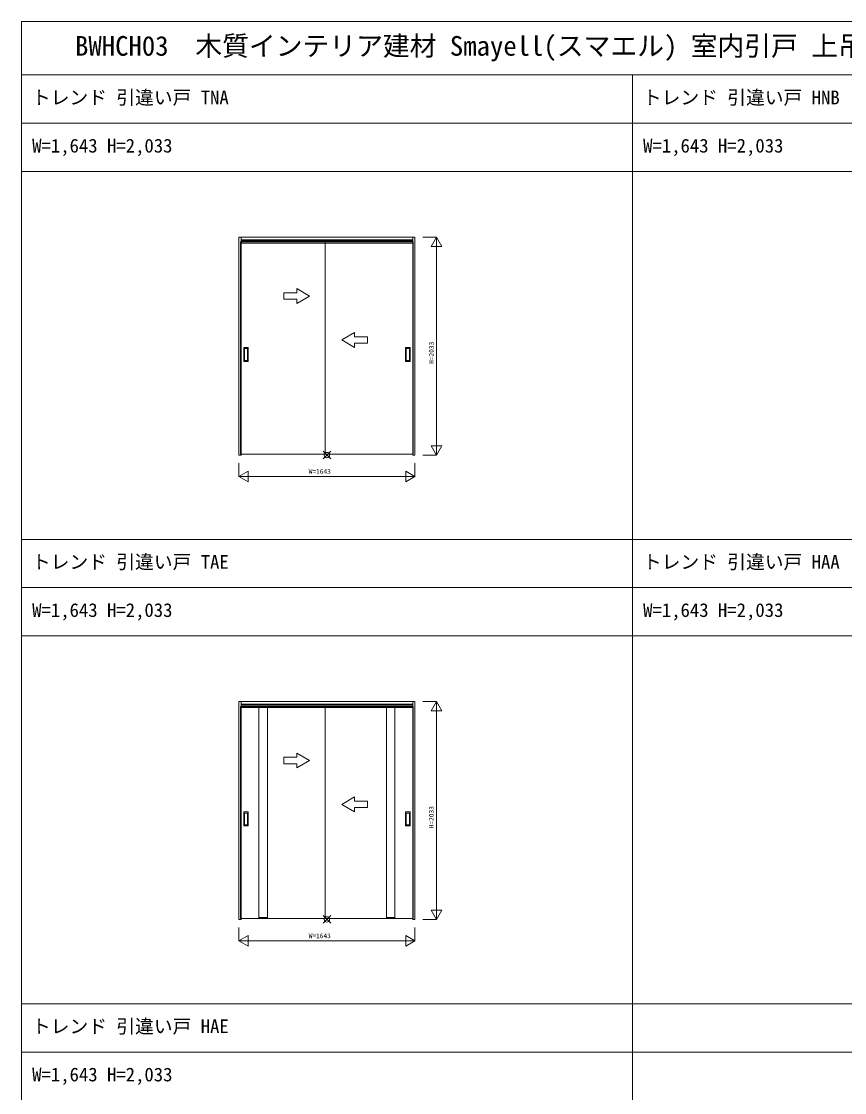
# Model space of a CAD drawing. Units: millimetres, scale not verified. Extents: x -14341 to 14341, y -10000 to 10000.
# Drawn here: x -14341 to -6661, y 1 to 10000 of the extents above; entities that cross this region are included whole.
import ezdxf
from ezdxf.enums import TextEntityAlignment as Align

# ---------------------------------------------------------------- set-up
doc = ezdxf.new("R2010")
doc.units = ezdxf.units.MM
doc.header["$LTSCALE"] = 50
doc.layers.add('0-0_0', color=7, linetype='Continuous')
for name, color, linetype, lineweight in [('0-1_YKK_F1', 7, 'Continuous', 18), ('0-2_YKK_IN', 1, 'Continuous', 18), ('0-3_YKK_A1', 4, 'Continuous', 18), ('0-4_YKK_N1', 2, 'Continuous', 18)]:
    doc.layers.add(name, color=color, linetype=linetype, lineweight=lineweight)
doc.styles.add('ＭＳ ゴシック', font='')
doc.styles.get('ＭＳ ゴシック').set_extended_font_data('MS Gothic')

msp = doc.modelspace()

# ---------------------------------------------------------------- linework, layer by layer
at = {"layer": '0-1_YKK_F1'}
for p, q in [((-14340.51, -10000), (-14340.51, 10000)), ((-14340.51, 10000), (14340.51, 10000)), ((-14340.51, 9500), (14159.49, 9500)), ((-8640.51, -10000), (-8640.51, 9500)), ((-14340.51, 9050), (14159.49, 9050)), ((-14340.51, 8600), (14159.49, 8600)), ((-14340.51, 5165), (14159.49, 5165)), ((-14340.51, 4715), (14159.49, 4715)), ((-14340.51, 4265), (14159.49, 4265)), ((-14340.51, 830), (14159.49, 830)), ((-14340.51, 380), (14159.49, 380))]:
    msp.add_line(p, q, dxfattribs=at)
at = {"layer": '0-2_YKK_IN'}
for p, q in [((-11525.86, 5917.14), (-11455.15, 5987.86)), ((-11525.86, 5987.86), (-11455.15, 5917.14)), ((-11525.86, 1582.14), (-11455.15, 1652.86)), ((-11525.86, 1652.86), (-11455.15, 1582.14))]:
    msp.add_line(p, q, dxfattribs=at)
for centre in [(-11490.51, 5952.5), (-11490.51, 1617.5)]:
    msp.add_circle(centre, 25, dxfattribs=at)
at = {"layer": '0-3_YKK_A1'}
for p, q in [((-12292.01, 7961.5), (-10689.01, 7961.5)), ((-12292.01, 7951.7), (-10689.01, 7951.7)), ((-12292.01, 7931.5), (-10689.01, 7931.5)), ((-10693.01, 7985.5), (-12288.01, 7985.5)), ((-10689.01, 7985.5), (-10689.01, 5952.5)), ((-10685.51, 5961.5), (-10685.51, 7941.5)), ((-11652.51, 7436.4), (-11772.51, 7505.68)), ((-11772.51, 7466.4), (-11772.51, 7505.68)), ((-11652.51, 7436.4), (-11772.51, 7367.12)), ((-11772.51, 7367.12), (-11772.51, 7406.4)), ((-11352.51, 7026.5), (-11232.51, 7095.78)), ((-11352.51, 7026.5), (-11232.51, 6957.22)), ((-11232.51, 7056.5), (-11232.51, 7095.78)), ((-12266.51, 6826.5), (-12266.51, 6954.5)), ((-12225.51, 6955.5), (-12265.51, 6955.5)), ((-12260.51, 6836.5), (-12260.51, 6944.5)), ((-12259.51, 6945.5), (-12231.51, 6945.5)), ((-12230.51, 6944.5), (-12230.51, 6836.5)), ((-12224.51, 6826.5), (-12224.51, 6954.5)), ((-11232.51, 6957.22), (-11232.51, 6996.5)), ((-10756.51, 6826.5), (-10756.51, 6954.5)), ((-10755.51, 6955.5), (-10715.51, 6955.5)), ((-10750.51, 6944.5), (-10750.51, 6836.5)), ((-10721.51, 6945.5), (-10749.51, 6945.5)), ((-10720.51, 6836.5), (-10720.51, 6944.5)), ((-10714.51, 6826.5), (-10714.51, 6954.5)), ((-12225.51, 6825.5), (-12265.51, 6825.5)), ((-12231.51, 6835.5), (-12259.51, 6835.5)), ((-10755.51, 6825.5), (-10715.51, 6825.5)), ((-10749.51, 6835.5), (-10721.51, 6835.5)), ((-12295.51, 5961.5), (-11505.51, 5961.5)), ((-11505.51, 5961.5), (-10685.51, 5961.5)), ((-12292.01, 3626.5), (-10689.01, 3626.5)), ((-12292.01, 3616.7), (-10689.01, 3616.7)), ((-10693.01, 3650.5), (-12288.01, 3650.5)), ((-12125.51, 1626.5), (-12125.51, 3606.5)), ((-11505.51, 3606.5), (-12045.51, 3606.5)), ((-12045.51, 1626.5), (-12045.51, 3606.5)), ((-11505.51, 3606.5), (-10935.51, 3606.5)), ((-11505.51, 3606.5), (-11505.51, 1626.5)), ((-10935.51, 1626.5), (-10935.51, 3606.5)), ((-10855.51, 1626.5), (-10855.51, 3606.5)), ((-10689.01, 3650.5), (-10689.01, 1617.5)), ((-12292.01, 3596.5), (-10689.01, 3596.5)), ((-11652.51, 3101.4), (-11772.51, 3170.68)), ((-11772.51, 3131.4), (-11772.51, 3170.68)), ((-11652.51, 3101.4), (-11772.51, 3032.12)), ((-11772.51, 3032.12), (-11772.51, 3071.4)), ((-11352.51, 2691.5), (-11232.51, 2760.78)), ((-11232.51, 2721.5), (-11232.51, 2760.78)), ((-12266.51, 2491.5), (-12266.51, 2619.5)), ((-12225.51, 2620.5), (-12265.51, 2620.5)), ((-12260.51, 2501.5), (-12260.51, 2609.5)), ((-12259.51, 2610.5), (-12231.51, 2610.5)), ((-12230.51, 2609.5), (-12230.51, 2501.5)), ((-12224.51, 2491.5), (-12224.51, 2619.5)), ((-11352.51, 2691.5), (-11232.51, 2622.22)), ((-11232.51, 2622.22), (-11232.51, 2661.5)), ((-10756.51, 2491.5), (-10756.51, 2619.5)), ((-10755.51, 2620.5), (-10715.51, 2620.5)), ((-10750.51, 2609.5), (-10750.51, 2501.5)), ((-10721.51, 2610.5), (-10749.51, 2610.5)), ((-10720.51, 2501.5), (-10720.51, 2609.5)), ((-10714.51, 2491.5), (-10714.51, 2619.5)), ((-12231.51, 2500.5), (-12259.51, 2500.5)), ((-10749.51, 2500.5), (-10721.51, 2500.5)), ((-12225.51, 2490.5), (-12265.51, 2490.5)), ((-10755.51, 2490.5), (-10715.51, 2490.5)), ((-12295.51, 1626.5), (-11505.51, 1626.5)), ((-10685.51, 1626.5), (-11505.51, 1626.5))]:
    msp.add_line(p, q, dxfattribs=at)
for points in [[(-12312.01, 5952.5), (-12292.01, 5952.5), (-12292.01, 7985.5)], [(-12288.01, 7985.5), (-12312.01, 7985.5), (-12312.01, 5952.5)], [(-11505.51, 7941.5), (-12295.51, 7941.5), (-12295.51, 5961.5)], [(-10685.51, 7941.5), (-11505.51, 7941.5), (-11505.51, 5961.5)], [(-10689.01, 5952.5), (-10669.01, 5952.5), (-10669.01, 7985.5), (-10693.01, 7985.5)], [(-11772.51, 7466.4), (-11892.51, 7466.4), (-11892.51, 7406.4), (-11772.51, 7406.4)], [(-11232.51, 7056.5), (-11112.51, 7056.5), (-11112.51, 6996.5), (-11232.51, 6996.5)], [(-12312.01, 1617.5), (-12292.01, 1617.5), (-12292.01, 3650.5)], [(-12288.01, 3650.5), (-12312.01, 3650.5), (-12312.01, 1617.5)], [(-12125.51, 3606.5), (-12295.51, 3606.5), (-12295.51, 1626.5)], [(-10855.51, 3606.5), (-10685.51, 3606.5), (-10685.51, 1626.5)], [(-10689.01, 1617.5), (-10669.01, 1617.5), (-10669.01, 3650.5), (-10693.01, 3650.5)], [(-11772.51, 3131.4), (-11892.51, 3131.4), (-11892.51, 3071.4), (-11772.51, 3071.4)], [(-11232.51, 2721.5), (-11112.51, 2721.5), (-11112.51, 2661.5), (-11232.51, 2661.5)]]:
    msp.add_lwpolyline(points, dxfattribs=at)
for points in [[(-12125.51, 3606), (-12045.51, 3606), (-12045.51, 3596), (-12125.51, 3596)], [(-10935.51, 3606), (-10855.51, 3606), (-10855.51, 3596), (-10935.51, 3596)], [(-12125.51, 1627), (-12045.51, 1627), (-12045.51, 1637), (-12125.51, 1637)], [(-10935.51, 1627), (-10855.51, 1627), (-10855.51, 1637), (-10935.51, 1637)]]:
    msp.add_lwpolyline(points, close=True, dxfattribs=at)
for centre, start, end in [((-12265.51, 6954.5), 90, 180), ((-12259.51, 6944.5), 90, 180), ((-12231.51, 6944.5), 0, 90), ((-12225.51, 6954.5), 0, 90), ((-10755.51, 6954.5), 90, 180), ((-10749.51, 6944.5), 90, 180), ((-10721.51, 6944.5), 360, 90), ((-10715.51, 6954.5), 0, 90), ((-12265.51, 6826.5), 180, 270), ((-12259.51, 6836.5), 180, 270), ((-12231.51, 6836.5), 270, 0), ((-12225.51, 6826.5), 270, 0), ((-10755.51, 6826.5), 180, 270), ((-10749.51, 6836.5), 180, 270), ((-10721.51, 6836.5), 270, 360), ((-10715.51, 6826.5), 270, 0), ((-12265.51, 2619.5), 90, 180), ((-12259.51, 2609.5), 90, 180), ((-12231.51, 2609.5), 0, 90), ((-12225.51, 2619.5), 0, 90), ((-10755.51, 2619.5), 90, 180), ((-10749.51, 2609.5), 90, 180), ((-10721.51, 2609.5), 360, 90), ((-10715.51, 2619.5), 0, 90), ((-12259.51, 2501.5), 180, 270), ((-12231.51, 2501.5), 270, 0), ((-10749.51, 2501.5), 180, 270), ((-10721.51, 2501.5), 270, 360), ((-12265.51, 2491.5), 180, 270), ((-12225.51, 2491.5), 270, 0), ((-10755.51, 2491.5), 180, 270), ((-10715.51, 2491.5), 270, 0)]:
    msp.add_arc(centre, 1, start, end, dxfattribs=at)
at = {"layer": '0-4_YKK_N1'}
for p, q in [((-10594.01, 7985.5), (-10469.01, 7985.5)), ((-10519.01, 7898.9), (-10419.01, 7898.9)), ((-10469.01, 7985.5), (-10469.01, 5952.5)), ((-10519.01, 6039.1), (-10419.01, 6039.1)), ((-10594.01, 5952.5), (-10469.01, 5952.5)), ((-12312.01, 5752.5), (-12225.41, 5802.5)), ((-12225.41, 5802.5), (-12225.41, 5702.5)), ((-10755.61, 5802.5), (-10669.01, 5752.5)), ((-10669.01, 5877.5), (-10669.01, 5752.5)), ((-12312.01, 5752.5), (-12225.41, 5702.5)), ((-10594.01, 3650.5), (-10469.01, 3650.5)), ((-10469.01, 3650.5), (-10469.01, 1617.5)), ((-10519.01, 3563.9), (-10419.01, 3563.9)), ((-10519.01, 1704.1), (-10419.01, 1704.1)), ((-10594.01, 1617.5), (-10469.01, 1617.5)), ((-10669.01, 1542.5), (-10669.01, 1417.5)), ((-12312.01, 1417.5), (-12225.41, 1467.5)), ((-12312.01, 1417.5), (-12225.41, 1367.5)), ((-12225.41, 1467.5), (-12225.41, 1367.5)), ((-10755.61, 1467.5), (-10669.01, 1417.5))]:
    msp.add_line(p, q, dxfattribs=at)
for points in [[(-10519.01, 7898.9), (-10469.01, 7985.5), (-10419.01, 7898.9)], [(-10519.01, 6039.1), (-10469.01, 5952.5), (-10419.01, 6039.1)], [(-12312.01, 5877.5), (-12312.01, 5752.5), (-10669.01, 5752.5)], [(-10755.61, 5802.5), (-10755.61, 5702.5), (-10669.01, 5752.5)], [(-10519.01, 3563.9), (-10469.01, 3650.5), (-10419.01, 3563.9)], [(-10519.01, 1704.1), (-10469.01, 1617.5), (-10419.01, 1704.1)], [(-12312.01, 1542.5), (-12312.01, 1417.5), (-10669.01, 1417.5)], [(-10755.61, 1467.5), (-10755.61, 1367.5), (-10669.01, 1417.5)]]:
    msp.add_lwpolyline(points, dxfattribs=at)

# ---------------------------------------------------------------- texts
at = {"layer": '0-0_0', "style": 'ＭＳ ゴシック'}
for s, height, p in [('BWHCH03  木質インテリア建材 Smayell(スマエル) 室内引戸 上吊りタイプ トレンド 引違い戸(2枚建) 呼称幅(W)164', 183.3, (-13840.51, 9625)), ('トレンド 引違い戸 TNA', 128.3, (-14242.51, 9187.5)), ('トレンド 引違い戸 HNB', 128.3, (-8542.51, 9187.5)), ('W=1,643 H=2,033', 128.3, (-14240.51, 8737.5)), ('W=1,643 H=2,033', 128.3, (-8540.51, 8737.5)), ('トレンド 引違い戸 TAE', 128.3, (-14242.51, 4852.5)), ('トレンド 引違い戸 HAA', 128.3, (-8542.51, 4852.5)), ('W=1,643 H=2,033', 128.3, (-14240.51, 4402.5)), ('W=1,643 H=2,033', 128.3, (-8540.51, 4402.5)), ('トレンド 引違い戸 HAE', 128.3, (-14242.51, 517.5)), ('W=1,643 H=2,033', 128.3, (-14240.51, 67.5))]:
    msp.add_text(s, height=height, dxfattribs=at).set_placement(p, align=Align.BOTTOM_LEFT)
at = {"layer": '0-4_YKK_N1', "color": 7, "style": 'ＭＳ ゴシック'}
for p in [(-10481.01, 6804), (-10481.01, 2469)]:
    msp.add_text('H=2033', height=43.99, rotation=90, dxfattribs=at).set_placement(p, align=Align.BOTTOM_LEFT)
for p in [(-11660.51, 5764.5), (-11660.51, 1429.5)]:
    msp.add_text('W=1643', height=43.99, dxfattribs=at).set_placement(p, align=Align.BOTTOM_LEFT)

doc.saveas('drawing.dxf')
